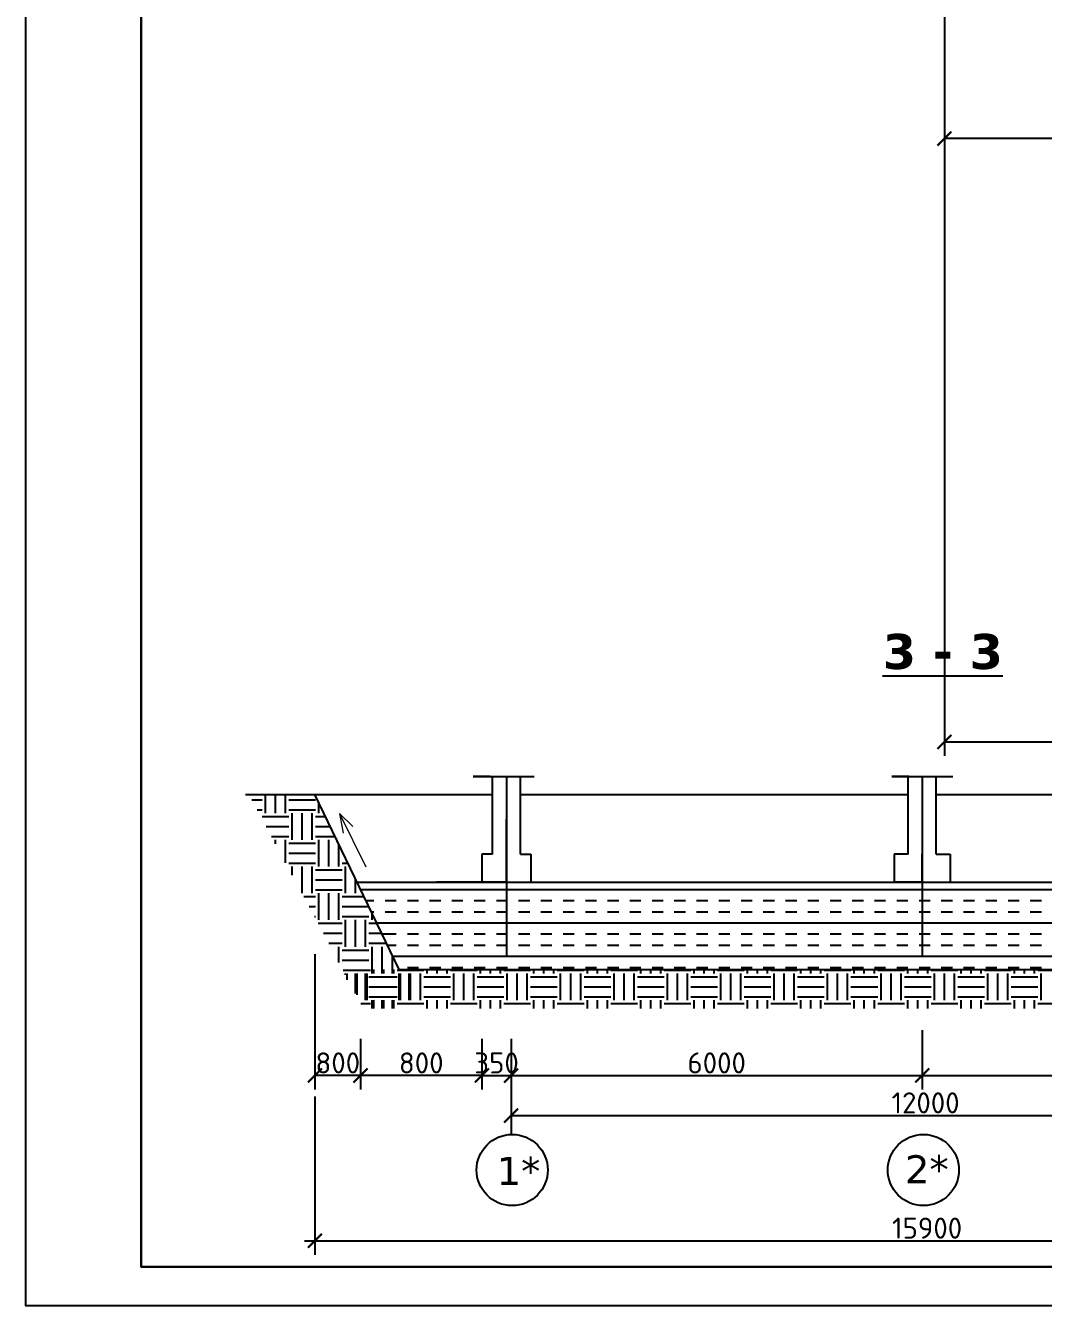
# Model space of a CAD drawing. Header units: millimetres. Extents: x 572274 to 2241483, y -888675 to -304135.
# Drawn here: x 786766 to 801292, y -667842 to -649578 of the extents above; entities that cross this region are included whole.
import ezdxf

# ---------------------------------------------------------------- set-up
doc = ezdxf.new("R2010")
doc.units = ezdxf.units.MM
doc.layers.add('RAMKA', color=19, linetype='Continuous')
doc.layers.add('ок', color=140, linetype='Continuous')
doc.styles.get("Standard").update_dxf_attribs({"font": 'isocpeur.ttf'})
doc.dimstyles.new('ISO-25$0', dxfattribs={"dimtxt": 300, "dimasz": 200, "dimexe": 100, "dimexo": 300, "dimgap": 50, "dimtad": 1, "dimdec": 0, "dimtxsty": 'Standard', "dimblk": 'OBLIQUE', "dimcen": 250, "dimdle": 150, "dimadec": 0, "dimazin": 0, "dimtfac": 1, "dimtdec": 0, "dimtmove": 0, "dimatfit": 3, "dimldrblk": 'OBLIQUE', "dimfxl": 1.25, "dimarcsym": 0})

# ---------------------------------------------------------------- blocks, each defined once
blk = doc.blocks.new('_ArchTick')
at = {"color": 0, "linetype": 'ByBlock', "const_width": 0.15}
blk.add_lwpolyline([(-0.5, -0.5), (0.5, 0.5)], dxfattribs=at)
blk = doc.blocks.new('*D1603')
at = {"layer": 'Defpoints', "color": 0, "lineweight": 25, "transparency": 16777216}
for p in [(799879, -649755), (813829, -649755), (799879, -651189)]:
    blk.add_point(p, dxfattribs=at)
at = {"layer": 'RAMKA', "color": 5, "lineweight": -2, "transparency": 16777216}
for p, q in [((799879, -650055), (799879, -651389)), ((813829, -650055), (813829, -651389)), ((813829, -651189), (799879, -651189))]:
    blk.add_line(p, q, dxfattribs=at)
at = {"layer": 'RAMKA', "color": 5, "lineweight": -2, "transparency": 16777216, "xscale": 200, "yscale": 200, "zscale": 200, "rotation": 180}
blk.add_blockref('_ArchTick', (799879, -651189), dxfattribs=at)
at = {"layer": 'RAMKA', "color": 5, "lineweight": -2, "transparency": 16777216, "xscale": 200, "yscale": 200, "zscale": 200}
blk.add_blockref('_ArchTick', (813829, -651189), dxfattribs=at)
at = {"layer": 'RAMKA', "color": 5, "transparency": 16777216, "insert": (806854, -651009), "char_height": 300, "attachment_point": 5}
blk.add_mtext('13950', dxfattribs=at)
blk = doc.blocks.new('*D1604')
at = {"layer": 'Defpoints', "color": 0, "lineweight": 25, "transparency": 16777216}
for p in [(799879, -648343), (842298, -655681), (842298, -659800)]:
    blk.add_point(p, dxfattribs=at)
at = {"layer": 'RAMKA', "color": 5, "lineweight": -2, "transparency": 16777216}
for p, q in [((799879, -648643), (799879, -660000)), ((842298, -655981), (842298, -660000)), ((799879, -659800), (842298, -659800))]:
    blk.add_line(p, q, dxfattribs=at)
at = {"layer": 'RAMKA', "color": 5, "lineweight": -2, "transparency": 16777216, "xscale": 200, "yscale": 200, "zscale": 200, "rotation": 180}
blk.add_blockref('_ArchTick', (799879, -659800), dxfattribs=at)
at = {"layer": 'RAMKA', "color": 5, "lineweight": -2, "transparency": 16777216, "xscale": 200, "yscale": 200, "zscale": 200}
blk.add_blockref('_ArchTick', (842298, -659800), dxfattribs=at)
at = {"layer": 'RAMKA', "color": 5, "transparency": 16777216, "insert": (821089, -659620), "char_height": 300, "attachment_point": 5}
blk.add_mtext('46430', dxfattribs=at)
blk = doc.blocks.new('*D1609')
at = {"layer": 'Defpoints', "color": 0, "lineweight": 25, "transparency": 16777216}
for p in [(791546, -663736), (793278, -664101), (791546, -664562)]:
    blk.add_point(p, dxfattribs=at)
at = {"layer": 'RAMKA', "color": 5, "lineweight": -2, "transparency": 16777216}
for p, q in [((791546, -664036), (791546, -664762)), ((793278, -664401), (793278, -664762)), ((793278, -664562), (791546, -664562))]:
    blk.add_line(p, q, dxfattribs=at)
at = {"layer": 'RAMKA', "color": 5, "lineweight": -2, "transparency": 16777216, "xscale": 200, "yscale": 200, "zscale": 200, "rotation": 180}
blk.add_blockref('_ArchTick', (791546, -664562), dxfattribs=at)
at = {"layer": 'RAMKA', "color": 5, "lineweight": -2, "transparency": 16777216, "xscale": 200, "yscale": 200, "zscale": 200}
blk.add_blockref('_ArchTick', (793278, -664562), dxfattribs=at)
at = {"layer": 'RAMKA', "color": 5, "transparency": 16777216, "insert": (792412, -664382), "char_height": 300, "attachment_point": 5}
blk.add_mtext('800', dxfattribs=at)
blk = doc.blocks.new('*D1611')
at = {"layer": 'Defpoints', "color": 0, "lineweight": 25, "transparency": 16777216}
for p in [(793278, -663736), (793695, -663736), (793695, -664562)]:
    blk.add_point(p, dxfattribs=at)
at = {"layer": 'RAMKA', "color": 5, "lineweight": -2, "transparency": 16777216}
for p, q in [((793278, -664036), (793278, -664762)), ((793695, -664036), (793695, -664762)), ((793278, -664562), (793695, -664562))]:
    blk.add_line(p, q, dxfattribs=at)
at = {"layer": 'RAMKA', "color": 5, "lineweight": -2, "transparency": 16777216, "xscale": 200, "yscale": 200, "zscale": 200, "rotation": 180}
blk.add_blockref('_ArchTick', (793278, -664562), dxfattribs=at)
at = {"layer": 'RAMKA', "color": 5, "lineweight": -2, "transparency": 16777216, "xscale": 200, "yscale": 200, "zscale": 200}
blk.add_blockref('_ArchTick', (793695, -664562), dxfattribs=at)
at = {"layer": 'RAMKA', "color": 5, "transparency": 16777216, "insert": (793487, -664382), "char_height": 300, "attachment_point": 5}
blk.add_mtext('350', dxfattribs=at)
blk = doc.blocks.new('*D1612')
at = {"layer": 'Defpoints', "color": 0, "lineweight": 25, "transparency": 16777216}
for p in [(793695, -663736), (799563, -663657), (799563, -664562)]:
    blk.add_point(p, dxfattribs=at)
at = {"layer": 'RAMKA', "color": 5, "lineweight": -2, "transparency": 16777216}
for p, q in [((793695, -664036), (793695, -664762)), ((799563, -663957), (799563, -664762)), ((793695, -664562), (799563, -664562))]:
    blk.add_line(p, q, dxfattribs=at)
at = {"layer": 'RAMKA', "color": 5, "lineweight": -2, "transparency": 16777216, "xscale": 200, "yscale": 200, "zscale": 200, "rotation": 180}
blk.add_blockref('_ArchTick', (793695, -664562), dxfattribs=at)
at = {"layer": 'RAMKA', "color": 5, "lineweight": -2, "transparency": 16777216, "xscale": 200, "yscale": 200, "zscale": 200}
blk.add_blockref('_ArchTick', (799563, -664562), dxfattribs=at)
at = {"layer": 'RAMKA', "color": 5, "transparency": 16777216, "insert": (796629, -664382), "char_height": 300, "attachment_point": 5}
blk.add_mtext('6000', dxfattribs=at)
blk = doc.blocks.new('*D1614')
at = {"layer": 'Defpoints', "color": 0, "lineweight": 25, "transparency": 16777216}
for p in [(793695, -664563), (805525, -664574), (805525, -665132)]:
    blk.add_point(p, dxfattribs=at)
at = {"layer": 'RAMKA', "color": 5, "lineweight": -2, "transparency": 16777216}
for p, q in [((793695, -664863), (793695, -665332)), ((805525, -664874), (805525, -665332)), ((793695, -665132), (805525, -665132))]:
    blk.add_line(p, q, dxfattribs=at)
at = {"layer": 'RAMKA', "color": 5, "lineweight": -2, "transparency": 16777216, "xscale": 200, "yscale": 200, "zscale": 200, "rotation": 180}
blk.add_blockref('_ArchTick', (793695, -665132), dxfattribs=at)
at = {"layer": 'RAMKA', "color": 5, "lineweight": -2, "transparency": 16777216, "xscale": 200, "yscale": 200, "zscale": 200}
blk.add_blockref('_ArchTick', (805525, -665132), dxfattribs=at)
at = {"layer": 'RAMKA', "color": 5, "transparency": 16777216, "insert": (799610, -664952), "char_height": 300, "attachment_point": 5}
blk.add_mtext('12000', dxfattribs=at)
blk = doc.blocks.new('*D1616')
at = {"layer": 'Defpoints', "color": 0, "lineweight": 25, "transparency": 16777216}
for p in [(799563, -663615), (805525, -663736), (805525, -664562)]:
    blk.add_point(p, dxfattribs=at)
at = {"layer": 'RAMKA', "color": 5, "lineweight": -2, "transparency": 16777216}
for p, q in [((799563, -663915), (799563, -664762)), ((805525, -664036), (805525, -664762)), ((799413, -664562), (805675, -664562))]:
    blk.add_line(p, q, dxfattribs=at)
at = {"layer": 'RAMKA', "color": 5, "lineweight": -2, "transparency": 16777216, "xscale": 200, "yscale": 200, "zscale": 200, "rotation": 180}
blk.add_blockref('_ArchTick', (799563, -664562), dxfattribs=at)
at = {"layer": 'RAMKA', "color": 5, "lineweight": -2, "transparency": 16777216, "xscale": 200, "yscale": 200, "zscale": 200}
blk.add_blockref('_ArchTick', (805525, -664562), dxfattribs=at)
at = {"layer": 'RAMKA', "color": 5, "transparency": 16777216, "insert": (802544, -664382), "char_height": 300, "attachment_point": 5}
blk.add_mtext('6000', dxfattribs=at)
blk = doc.blocks.new('*D1617')
at = {"layer": 'Defpoints', "color": 0, "lineweight": 25, "transparency": 16777216}
for p in [(790895, -664562), (808368, -664573), (808368, -666920)]:
    blk.add_point(p, dxfattribs=at)
at = {"layer": 'RAMKA', "color": 5, "lineweight": -2, "transparency": 16777216}
for p, q in [((790895, -664862), (790895, -667120)), ((808368, -664873), (808368, -667120)), ((790745, -666920), (808518, -666920))]:
    blk.add_line(p, q, dxfattribs=at)
at = {"layer": 'RAMKA', "color": 5, "lineweight": -2, "transparency": 16777216, "xscale": 200, "yscale": 200, "zscale": 200, "rotation": 180}
blk.add_blockref('_ArchTick', (790895, -666920), dxfattribs=at)
at = {"layer": 'RAMKA', "color": 5, "lineweight": -2, "transparency": 16777216, "xscale": 200, "yscale": 200, "zscale": 200}
blk.add_blockref('_ArchTick', (808368, -666920), dxfattribs=at)
at = {"layer": 'RAMKA', "color": 5, "transparency": 16777216, "insert": (799632, -666740), "char_height": 300, "attachment_point": 5}
blk.add_mtext('15900', dxfattribs=at)
blk = doc.blocks.new('*D1618')
at = {"layer": 'Defpoints', "color": 0, "lineweight": 25, "transparency": 16777216}
for p in [(790895, -662532), (791546, -664036), (790895, -664562)]:
    blk.add_point(p, dxfattribs=at)
at = {"layer": 'RAMKA', "color": 5, "lineweight": -2, "transparency": 16777216}
for p, q in [((790895, -662832), (790895, -664762)), ((791546, -664336), (791546, -664762)), ((791546, -664562), (790895, -664562))]:
    blk.add_line(p, q, dxfattribs=at)
at = {"layer": 'RAMKA', "color": 5, "lineweight": -2, "transparency": 16777216, "xscale": 200, "yscale": 200, "zscale": 200, "rotation": 180}
blk.add_blockref('_ArchTick', (790895, -664562), dxfattribs=at)
at = {"layer": 'RAMKA', "color": 5, "lineweight": -2, "transparency": 16777216, "xscale": 200, "yscale": 200, "zscale": 200}
blk.add_blockref('_ArchTick', (791546, -664562), dxfattribs=at)
at = {"layer": 'RAMKA', "color": 5, "transparency": 16777216, "insert": (791221, -664382), "char_height": 300, "attachment_point": 5}
blk.add_mtext('800', dxfattribs=at)

msp = doc.modelspace()

# ---------------------------------------------------------------- linework, layer by layer
at = {"ltscale": 50}
for p, q in [((793395.391, -660293.924), (793154.362, -660293.924)), ((793154.362, -660293.924), (794023.474, -660293.924)), ((793627.839, -660295.346), (793627.839, -662857.446)), ((799369.007, -660293.924), (799127.977, -660293.924)), ((799127.977, -660293.924), (799997.09, -660293.924)), ((799562.534, -660295.346), (799562.534, -662857.446)), ((799562.534, -660295.346), (799562.534, -662857.446)), ((789905.271, -660550.794), (793427.839, -660550.794)), ((792095.391, -663050.794), (790895.391, -660550.794)), ((793827.839, -660550.794), (799362.534, -660550.794)), ((799762.534, -660550.794), (805325.495, -660550.794)), ((791495.391, -661800.794), (807744.158, -661800.794)), ((791546.165, -661906.572), (807686.975, -661906.572)), ((799569.007, -661800.794), (799169.007, -661800.794)), ((799569.007, -661800.794), (799969.007, -661800.794)), ((799569.007, -661800.794), (800069.007, -661800.794)), ((791622.365, -662065.322), (791738.018, -662065.322)), ((791896.768, -662065.322), (792055.518, -662065.322)), ((792214.268, -662065.322), (792373.018, -662065.322)), ((792531.768, -662065.322), (792690.518, -662065.322)), ((792849.268, -662065.322), (793008.018, -662065.322)), ((793166.768, -662065.322), (793325.518, -662065.322)), ((793484.268, -662065.322), (793643.018, -662065.322)), ((793801.768, -662065.322), (793960.518, -662065.322)), ((794119.268, -662065.322), (794278.018, -662065.322)), ((794436.768, -662065.322), (794595.518, -662065.322)), ((794754.268, -662065.322), (794913.018, -662065.322)), ((795071.768, -662065.322), (795230.518, -662065.322)), ((795389.268, -662065.322), (795548.018, -662065.322)), ((795706.768, -662065.322), (795865.518, -662065.322)), ((796024.268, -662065.322), (796183.018, -662065.322)), ((796341.768, -662065.322), (796500.518, -662065.322)), ((796659.268, -662065.322), (796818.018, -662065.322)), ((796976.768, -662065.322), (797135.518, -662065.322)), ((797294.268, -662065.322), (797453.018, -662065.322)), ((797611.768, -662065.322), (797770.518, -662065.322)), ((797929.268, -662065.322), (798088.018, -662065.322)), ((798246.768, -662065.322), (798405.518, -662065.322)), ((798564.268, -662065.322), (798723.018, -662065.322)), ((798881.768, -662065.322), (799040.518, -662065.322)), ((799199.268, -662065.322), (799358.018, -662065.322)), ((799516.768, -662065.322), (799675.518, -662065.322)), ((799834.268, -662065.322), (799993.018, -662065.322)), ((800151.768, -662065.322), (800310.518, -662065.322)), ((800469.268, -662065.322), (800628.018, -662065.322)), ((800786.768, -662065.322), (800945.518, -662065.322)), ((801104.268, -662065.322), (801263.018, -662065.322)), ((791698.565, -662224.072), (791738.018, -662224.072)), ((791896.768, -662224.072), (792055.518, -662224.072)), ((792214.268, -662224.072), (792373.018, -662224.072)), ((792531.768, -662224.072), (792690.518, -662224.072)), ((792849.268, -662224.072), (793008.018, -662224.072)), ((793166.768, -662224.072), (793325.518, -662224.072)), ((793484.268, -662224.072), (793643.018, -662224.072)), ((793801.768, -662224.072), (793960.518, -662224.072)), ((794119.268, -662224.072), (794278.018, -662224.072)), ((794436.768, -662224.072), (794595.518, -662224.072)), ((794754.268, -662224.072), (794913.018, -662224.072)), ((795071.768, -662224.072), (795230.518, -662224.072)), ((795389.268, -662224.072), (795548.018, -662224.072)), ((795706.768, -662224.072), (795865.518, -662224.072)), ((796024.268, -662224.072), (796183.018, -662224.072)), ((796341.768, -662224.072), (796500.518, -662224.072)), ((796659.268, -662224.072), (796818.018, -662224.072)), ((796976.768, -662224.072), (797135.518, -662224.072)), ((797294.268, -662224.072), (797453.018, -662224.072)), ((797611.768, -662224.072), (797770.518, -662224.072)), ((797929.268, -662224.072), (798088.018, -662224.072)), ((798246.768, -662224.072), (798405.518, -662224.072)), ((798564.268, -662224.072), (798723.018, -662224.072)), ((798881.768, -662224.072), (799040.518, -662224.072)), ((799199.268, -662224.072), (799358.018, -662224.072)), ((799516.768, -662224.072), (799675.518, -662224.072)), ((799834.268, -662224.072), (799993.018, -662224.072)), ((800151.768, -662224.072), (800310.518, -662224.072)), ((800469.268, -662224.072), (800628.018, -662224.072)), ((800786.768, -662224.072), (800945.518, -662224.072)), ((801104.268, -662224.072), (801263.018, -662224.072)), ((791774.765, -662382.822), (807429.514, -662382.822)), ((791850.965, -662541.572), (791907.501, -662541.572)), ((791896.768, -662541.572), (792055.518, -662541.572)), ((792214.268, -662541.572), (792373.018, -662541.572)), ((792531.768, -662541.572), (792690.518, -662541.572)), ((792849.268, -662541.572), (793008.018, -662541.572)), ((793166.768, -662541.572), (793325.518, -662541.572)), ((793484.268, -662541.572), (793643.018, -662541.572)), ((793801.768, -662541.572), (793960.518, -662541.572)), ((794119.268, -662541.572), (794278.018, -662541.572)), ((794436.768, -662541.572), (794595.518, -662541.572)), ((794754.268, -662541.572), (794913.018, -662541.572)), ((795071.768, -662541.572), (795230.518, -662541.572)), ((795389.268, -662541.572), (795548.018, -662541.572)), ((795706.768, -662541.572), (795865.518, -662541.572)), ((796024.268, -662541.572), (796183.018, -662541.572)), ((796341.768, -662541.572), (796500.518, -662541.572)), ((796659.268, -662541.572), (796818.018, -662541.572)), ((796976.768, -662541.572), (797135.518, -662541.572)), ((797294.268, -662541.572), (797453.018, -662541.572)), ((797611.768, -662541.572), (797770.518, -662541.572)), ((797929.268, -662541.572), (798088.018, -662541.572)), ((798246.768, -662541.572), (798405.518, -662541.572)), ((798564.268, -662541.572), (798723.018, -662541.572)), ((798881.768, -662541.572), (799040.518, -662541.572)), ((799199.268, -662541.572), (799358.018, -662541.572)), ((799516.768, -662541.572), (799675.518, -662541.572)), ((799834.268, -662541.572), (799993.018, -662541.572)), ((800151.768, -662541.572), (800310.518, -662541.572)), ((800469.268, -662541.572), (800628.018, -662541.572)), ((800786.768, -662541.572), (800945.518, -662541.572)), ((801104.268, -662541.572), (801263.018, -662541.572)), ((791927.165, -662700.322), (792055.518, -662700.322)), ((792214.268, -662700.322), (792373.018, -662700.322)), ((792531.768, -662700.322), (792690.518, -662700.322)), ((792849.268, -662700.322), (793008.018, -662700.322)), ((793166.768, -662700.322), (793325.518, -662700.322)), ((793484.268, -662700.322), (793643.018, -662700.322)), ((793801.768, -662700.322), (793960.518, -662700.322)), ((794119.268, -662700.322), (794278.018, -662700.322)), ((794436.768, -662700.322), (794595.518, -662700.322)), ((794754.268, -662700.322), (794913.018, -662700.322)), ((795071.768, -662700.322), (795230.518, -662700.322)), ((795389.268, -662700.322), (795548.018, -662700.322)), ((795706.768, -662700.322), (795865.518, -662700.322)), ((796024.268, -662700.322), (796183.018, -662700.322)), ((796341.768, -662700.322), (796500.518, -662700.322)), ((796659.268, -662700.322), (796818.018, -662700.322)), ((796976.768, -662700.322), (797135.518, -662700.322)), ((797294.268, -662700.322), (797453.018, -662700.322)), ((797611.768, -662700.322), (797770.518, -662700.322)), ((797929.268, -662700.322), (798088.018, -662700.322)), ((798246.768, -662700.322), (798405.518, -662700.322)), ((798564.268, -662700.322), (798723.018, -662700.322)), ((798881.768, -662700.322), (799040.518, -662700.322)), ((799199.268, -662700.322), (799358.018, -662700.322)), ((799516.768, -662700.322), (799675.518, -662700.322)), ((799834.268, -662700.322), (799993.018, -662700.322)), ((800151.768, -662700.322), (800310.518, -662700.322)), ((800469.268, -662700.322), (800628.018, -662700.322)), ((800786.768, -662700.322), (800945.518, -662700.322)), ((801104.268, -662700.322), (801263.018, -662700.322)), ((792003.365, -662859.072), (807172.053, -662859.072)), ((792095.391, -663050.794), (807068.408, -663050.794)), ((792214.268, -663017.822), (792373.018, -663017.822)), ((792531.768, -663017.822), (792690.518, -663017.822)), ((792849.268, -663017.822), (793008.018, -663017.822)), ((793166.768, -663017.822), (793325.518, -663017.822)), ((793484.268, -663017.822), (793643.018, -663017.822)), ((793801.768, -663017.822), (793960.518, -663017.822)), ((794119.268, -663017.822), (794278.018, -663017.822)), ((794436.768, -663017.822), (794595.518, -663017.822)), ((794754.268, -663017.822), (794913.018, -663017.822)), ((795071.768, -663017.822), (795230.518, -663017.822)), ((795389.268, -663017.822), (795548.018, -663017.822)), ((795706.768, -663017.822), (795865.518, -663017.822)), ((796024.268, -663017.822), (796183.018, -663017.822)), ((796341.768, -663017.822), (796500.518, -663017.822)), ((796659.268, -663017.822), (796818.018, -663017.822)), ((796976.768, -663017.822), (797135.518, -663017.822)), ((797294.268, -663017.822), (797453.018, -663017.822)), ((797611.768, -663017.822), (797770.518, -663017.822)), ((797929.268, -663017.822), (798088.018, -663017.822)), ((798246.768, -663017.822), (798405.518, -663017.822)), ((798564.268, -663017.822), (798723.018, -663017.822)), ((798881.768, -663017.822), (799040.518, -663017.822)), ((799199.268, -663017.822), (799358.018, -663017.822)), ((799516.768, -663017.822), (799675.518, -663017.822)), ((799834.268, -663017.822), (799993.018, -663017.822)), ((800151.768, -663017.822), (800310.518, -663017.822)), ((800469.268, -663017.822), (800628.018, -663017.822)), ((800786.768, -663017.822), (800945.518, -663017.822)), ((801104.268, -663017.822), (801263.018, -663017.822))]:
    msp.add_line(p, q, dxfattribs=at)
at = {"lineweight": 25}
for p, q in [((793427.839, -661400.794), (793427.839, -660293.924)), ((793827.839, -661400.794), (793827.839, -660293.924)), ((799362.534, -661400.794), (799362.534, -660293.924)), ((799762.534, -661400.794), (799762.534, -660293.924)), ((793627.839, -661400.794), (793627.839, -660900.794)), ((793427.839, -661400.794), (793277.839, -661400.794)), ((793277.839, -661400.794), (793277.839, -661800.794)), ((793627.839, -661800.794), (793627.839, -661400.794)), ((793827.839, -661400.794), (793977.839, -661400.794)), ((793977.839, -661400.794), (793977.839, -661800.794)), ((799362.534, -661400.794), (799162.534, -661400.794)), ((799162.534, -661400.794), (799162.534, -661800.794)), ((799562.534, -661800.794), (799562.534, -661400.794)), ((799762.534, -661400.794), (799962.534, -661400.794)), ((799962.534, -661400.794), (799962.534, -661800.794)), ((793627.839, -661800.794), (792627.839, -661800.794)), ((793627.839, -661800.794), (794627.839, -661800.794)), ((799562.534, -661800.794), (800062.534, -661800.794))]:
    msp.add_line(p, q, dxfattribs=at)
at = {"linetype": 'ByBlock', "ltscale": 50}
for p, q in [((789995.569, -660627.269), (790142.493, -660627.269)), ((790190.118, -660817.769), (790190.118, -660550.794)), ((790332.993, -660817.769), (790332.993, -660550.794)), ((790475.868, -660817.769), (790475.868, -660550.794)), ((790523.493, -660627.269), (790904.493, -660627.269)), ((790072.08, -660770.144), (790142.493, -660770.144)), ((790523.493, -660770.144), (790904.493, -660770.144)), ((790571.118, -661198.769), (790571.118, -660817.769)), ((790713.993, -661198.769), (790713.993, -660817.769)), ((790856.868, -661198.769), (790856.868, -660817.769)), ((790952.118, -660817.769), (790952.118, -660668.974)), ((790142.493, -660865.394), (790523.493, -660865.394)), ((790904.493, -660865.394), (791046.399, -660865.394)), ((790199.599, -661008.269), (790523.493, -661008.269)), ((790276.11, -661151.144), (790523.493, -661151.144)), ((790904.493, -661008.269), (791114.979, -661008.269)), ((790904.493, -661151.144), (791183.559, -661151.144)), ((790332.993, -661257.366), (790332.993, -661198.769)), ((790475.868, -661524.168), (790475.868, -661198.769)), ((790523.493, -661246.394), (790904.493, -661246.394)), ((790952.118, -661579.769), (790952.118, -661198.769)), ((791094.993, -661579.769), (791094.993, -661198.769)), ((791237.868, -661579.769), (791237.868, -661264.286)), ((790523.493, -661389.269), (790904.493, -661389.269)), ((790523.493, -661532.144), (790904.493, -661532.144)), ((791285.493, -661389.269), (791297.859, -661389.269)), ((791285.493, -661532.144), (791366.439, -661532.144)), ((790571.118, -661702.036), (790571.118, -661579.769)), ((790713.993, -661960.769), (790713.993, -661579.769)), ((790856.868, -661960.769), (790856.868, -661579.769)), ((790904.493, -661627.394), (791285.493, -661627.394)), ((791333.118, -661960.769), (791333.118, -661579.769)), ((790904.493, -661770.269), (791285.493, -661770.269)), ((790904.493, -661913.144), (791285.493, -661913.144)), ((791475.993, -661960.769), (791475.993, -661760.38)), ((790735.175, -662008.394), (790904.493, -662008.394)), ((790952.118, -662341.769), (790952.118, -661960.769)), ((791094.993, -662341.769), (791094.993, -661960.769)), ((791237.868, -662341.769), (791237.868, -661960.769)), ((791285.493, -662008.394), (791595.039, -662008.394)), ((790811.686, -662151.269), (790904.493, -662151.269)), ((791285.493, -662151.269), (791663.619, -662151.269)), ((791714.118, -662341.769), (791714.118, -662256.474)), ((790888.197, -662294.144), (790904.493, -662294.144)), ((790939.205, -662389.394), (791285.493, -662389.394)), ((791285.493, -662294.144), (791666.493, -662294.144)), ((791333.118, -662722.769), (791333.118, -662341.769)), ((791475.993, -662722.769), (791475.993, -662341.769)), ((791618.868, -662722.769), (791618.868, -662341.769)), ((791666.493, -662389.394), (791777.919, -662389.394)), ((791015.716, -662532.269), (791285.493, -662532.269)), ((791666.493, -662532.269), (791846.499, -662532.269)), ((791092.227, -662675.144), (791285.493, -662675.144)), ((791237.868, -662947.111), (791237.868, -662722.769)), ((791285.493, -662770.394), (791666.493, -662770.394)), ((791666.493, -662675.144), (791915.079, -662675.144)), ((791714.118, -663103.769), (791714.118, -662722.769)), ((791856.993, -663103.769), (791856.993, -662722.769)), ((791285.493, -662913.269), (791666.493, -662913.269)), ((791999.868, -663103.769), (791999.868, -662851.786)), ((791296.256, -663056.144), (791666.493, -663056.144)), ((791306.51, -663056.144), (791687.51, -663056.144)), ((791333.118, -663124.979), (791333.118, -663103.769)), ((791354.135, -663193.849), (791354.135, -663103.769)), ((791475.993, -663391.78), (791475.993, -663103.769)), ((791497.01, -663408.431), (791497.01, -663103.769)), ((791618.868, -663484.769), (791618.868, -663103.769)), ((791639.885, -663484.769), (791639.885, -663103.769)), ((791666.493, -663151.394), (792047.493, -663151.394)), ((791687.51, -663151.394), (792068.51, -663151.394)), ((791735.135, -663103.769), (791735.135, -663050.794)), ((791878.01, -663103.769), (791878.01, -663050.794)), ((792020.885, -663103.769), (792020.885, -663050.794)), ((792068.51, -663056.144), (792449.51, -663056.144)), ((792095.118, -663484.769), (792095.118, -663103.769)), ((792116.135, -663484.769), (792116.135, -663103.769)), ((792237.993, -663484.769), (792237.993, -663103.769)), ((792259.01, -663484.769), (792259.01, -663103.769)), ((792401.885, -663484.769), (792401.885, -663103.769)), ((792449.51, -663151.394), (792830.51, -663151.394)), ((792497.135, -663103.769), (792497.135, -663050.794)), ((792640.01, -663103.769), (792640.01, -663050.794)), ((792782.885, -663103.769), (792782.885, -663050.794)), ((792830.51, -663056.144), (793211.51, -663056.144)), ((792878.135, -663484.769), (792878.135, -663103.769)), ((793021.01, -663484.769), (793021.01, -663103.769)), ((793163.885, -663484.769), (793163.885, -663103.769)), ((793211.51, -663151.394), (793592.51, -663151.394)), ((793259.135, -663103.769), (793259.135, -663050.794)), ((793402.01, -663103.769), (793402.01, -663050.794)), ((793544.885, -663103.769), (793544.885, -663050.794)), ((793592.51, -663056.144), (793973.51, -663056.144)), ((793640.135, -663484.769), (793640.135, -663103.769)), ((793783.01, -663484.769), (793783.01, -663103.769)), ((793925.885, -663484.769), (793925.885, -663103.769)), ((793973.51, -663151.394), (794354.51, -663151.394)), ((794021.135, -663103.769), (794021.135, -663050.794)), ((794164.01, -663103.769), (794164.01, -663050.794)), ((794306.885, -663103.769), (794306.885, -663050.794)), ((794354.51, -663056.144), (794735.51, -663056.144)), ((794402.135, -663484.769), (794402.135, -663103.769)), ((794545.01, -663484.769), (794545.01, -663103.769)), ((794687.885, -663484.769), (794687.885, -663103.769)), ((794735.51, -663151.394), (795116.51, -663151.394)), ((794783.135, -663103.769), (794783.135, -663050.794)), ((794926.01, -663103.769), (794926.01, -663050.794)), ((795068.885, -663103.769), (795068.885, -663050.794)), ((795116.51, -663056.144), (795497.51, -663056.144)), ((795164.135, -663484.769), (795164.135, -663103.769)), ((795307.01, -663484.769), (795307.01, -663103.769)), ((795449.885, -663484.769), (795449.885, -663103.769)), ((795497.51, -663151.394), (795878.51, -663151.394)), ((795545.135, -663103.769), (795545.135, -663050.794)), ((795688.01, -663103.769), (795688.01, -663050.794)), ((795830.885, -663103.769), (795830.885, -663050.794)), ((795878.51, -663056.144), (796259.51, -663056.144)), ((795926.135, -663484.769), (795926.135, -663103.769)), ((796069.01, -663484.769), (796069.01, -663103.769)), ((796211.885, -663484.769), (796211.885, -663103.769)), ((796259.51, -663151.394), (796640.51, -663151.394)), ((796307.135, -663103.769), (796307.135, -663050.794)), ((796450.01, -663103.769), (796450.01, -663050.794)), ((796592.885, -663103.769), (796592.885, -663050.794)), ((796640.51, -663056.144), (797021.51, -663056.144)), ((796688.135, -663484.769), (796688.135, -663103.769)), ((796831.01, -663484.769), (796831.01, -663103.769)), ((796973.885, -663484.769), (796973.885, -663103.769)), ((797021.51, -663151.394), (797402.51, -663151.394)), ((797069.135, -663103.769), (797069.135, -663050.794)), ((797212.01, -663103.769), (797212.01, -663050.794)), ((797354.885, -663103.769), (797354.885, -663050.794)), ((797402.51, -663056.144), (797783.51, -663056.144)), ((797450.135, -663484.769), (797450.135, -663103.769)), ((797593.01, -663484.769), (797593.01, -663103.769)), ((797735.885, -663484.769), (797735.885, -663103.769)), ((797783.51, -663151.394), (798164.51, -663151.394)), ((797831.135, -663103.769), (797831.135, -663050.794)), ((797974.01, -663103.769), (797974.01, -663050.794)), ((798116.885, -663103.769), (798116.885, -663050.794)), ((798164.51, -663056.144), (798545.51, -663056.144)), ((798212.135, -663484.769), (798212.135, -663103.769)), ((798355.01, -663484.769), (798355.01, -663103.769)), ((798497.885, -663484.769), (798497.885, -663103.769)), ((798545.51, -663151.394), (798926.51, -663151.394)), ((798593.135, -663103.769), (798593.135, -663050.794)), ((798736.01, -663103.769), (798736.01, -663050.794)), ((798878.885, -663103.769), (798878.885, -663050.794)), ((798926.51, -663056.144), (799307.51, -663056.144)), ((798974.135, -663484.769), (798974.135, -663103.769)), ((799117.01, -663484.769), (799117.01, -663103.769)), ((799259.885, -663484.769), (799259.885, -663103.769)), ((799307.51, -663151.394), (799688.51, -663151.394)), ((799355.135, -663103.769), (799355.135, -663050.794)), ((799498.01, -663103.769), (799498.01, -663050.794)), ((799640.885, -663103.769), (799640.885, -663050.794)), ((799688.51, -663056.144), (800069.51, -663056.144)), ((799736.135, -663484.769), (799736.135, -663103.769)), ((799879.01, -663484.769), (799879.01, -663103.769)), ((800021.885, -663484.769), (800021.885, -663103.769)), ((800069.51, -663151.394), (800450.51, -663151.394)), ((800117.135, -663103.769), (800117.135, -663050.794)), ((800260.01, -663103.769), (800260.01, -663050.794)), ((800402.885, -663103.769), (800402.885, -663050.794)), ((800450.51, -663056.144), (800831.51, -663056.144)), ((800498.135, -663484.769), (800498.135, -663103.769)), ((800641.01, -663484.769), (800641.01, -663103.769)), ((800783.885, -663484.769), (800783.885, -663103.769)), ((800831.51, -663151.394), (801212.51, -663151.394)), ((800879.135, -663103.769), (800879.135, -663050.794)), ((801022.01, -663103.769), (801022.01, -663050.794)), ((801164.885, -663103.769), (801164.885, -663050.794)), ((801212.51, -663056.144), (801593.51, -663056.144)), ((801260.135, -663484.769), (801260.135, -663103.769)), ((791666.493, -663294.269), (792047.493, -663294.269)), ((791687.51, -663294.269), (792068.51, -663294.269)), ((792449.51, -663294.269), (792830.51, -663294.269)), ((793211.51, -663294.269), (793592.51, -663294.269)), ((793973.51, -663294.269), (794354.51, -663294.269)), ((794735.51, -663294.269), (795116.51, -663294.269)), ((795497.51, -663294.269), (795878.51, -663294.269)), ((796259.51, -663294.269), (796640.51, -663294.269)), ((797021.51, -663294.269), (797402.51, -663294.269)), ((797783.51, -663294.269), (798164.51, -663294.269)), ((798545.51, -663294.269), (798926.51, -663294.269)), ((799307.51, -663294.269), (799688.51, -663294.269)), ((800069.51, -663294.269), (800450.51, -663294.269)), ((800831.51, -663294.269), (801212.51, -663294.269)), ((791551.293, -663532.394), (791666.493, -663532.394)), ((791579.548, -663532.394), (791687.51, -663532.394)), ((791666.493, -663437.144), (792047.493, -663437.144)), ((791687.51, -663437.144), (792068.51, -663437.144)), ((791714.118, -663607.153), (791714.118, -663484.769)), ((791735.135, -663607.153), (791735.135, -663484.769)), ((791856.993, -663607.153), (791856.993, -663484.769)), ((791878.01, -663607.153), (791878.01, -663484.769)), ((791999.868, -663607.153), (791999.868, -663484.769)), ((792020.885, -663607.153), (792020.885, -663484.769)), ((792068.51, -663532.394), (792449.51, -663532.394)), ((792449.51, -663437.144), (792830.51, -663437.144)), ((792497.135, -663607.153), (792497.135, -663484.769)), ((792640.01, -663607.153), (792640.01, -663484.769)), ((792782.885, -663607.153), (792782.885, -663484.769)), ((792830.51, -663532.394), (793211.51, -663532.394)), ((793211.51, -663437.144), (793592.51, -663437.144)), ((793259.135, -663607.153), (793259.135, -663484.769)), ((793402.01, -663607.153), (793402.01, -663484.769)), ((793544.885, -663607.153), (793544.885, -663484.769)), ((793592.51, -663532.394), (793973.51, -663532.394)), ((793973.51, -663437.144), (794354.51, -663437.144)), ((794021.135, -663607.153), (794021.135, -663484.769)), ((794164.01, -663607.153), (794164.01, -663484.769)), ((794306.885, -663607.153), (794306.885, -663484.769)), ((794354.51, -663532.394), (794735.51, -663532.394)), ((794735.51, -663437.144), (795116.51, -663437.144)), ((794783.135, -663607.153), (794783.135, -663484.769)), ((794926.01, -663607.153), (794926.01, -663484.769)), ((795068.885, -663607.153), (795068.885, -663484.769)), ((795116.51, -663532.394), (795497.51, -663532.394)), ((795497.51, -663437.144), (795878.51, -663437.144)), ((795545.135, -663607.153), (795545.135, -663484.769)), ((795688.01, -663607.153), (795688.01, -663484.769)), ((795830.885, -663607.153), (795830.885, -663484.769)), ((795878.51, -663532.394), (796259.51, -663532.394)), ((796259.51, -663437.144), (796640.51, -663437.144)), ((796307.135, -663607.153), (796307.135, -663484.769)), ((796450.01, -663607.153), (796450.01, -663484.769)), ((796592.885, -663607.153), (796592.885, -663484.769)), ((796640.51, -663532.394), (797021.51, -663532.394)), ((797021.51, -663437.144), (797402.51, -663437.144)), ((797069.135, -663607.153), (797069.135, -663484.769)), ((797212.01, -663607.153), (797212.01, -663484.769)), ((797354.885, -663607.153), (797354.885, -663484.769)), ((797402.51, -663532.394), (797783.51, -663532.394)), ((797783.51, -663437.144), (798164.51, -663437.144)), ((797831.135, -663607.153), (797831.135, -663484.769)), ((797974.01, -663607.153), (797974.01, -663484.769)), ((798116.885, -663607.153), (798116.885, -663484.769)), ((798164.51, -663532.394), (798545.51, -663532.394)), ((798545.51, -663437.144), (798926.51, -663437.144)), ((798593.135, -663607.153), (798593.135, -663484.769)), ((798736.01, -663607.153), (798736.01, -663484.769)), ((798878.885, -663607.153), (798878.885, -663484.769)), ((798926.51, -663532.394), (799307.51, -663532.394)), ((799307.51, -663437.144), (799688.51, -663437.144)), ((799355.135, -663607.153), (799355.135, -663484.769)), ((799498.01, -663607.153), (799498.01, -663484.769)), ((799640.885, -663607.153), (799640.885, -663484.769)), ((799688.51, -663532.394), (800069.51, -663532.394)), ((800069.51, -663437.144), (800450.51, -663437.144)), ((800117.135, -663607.153), (800117.135, -663484.769)), ((800260.01, -663607.153), (800260.01, -663484.769)), ((800402.885, -663607.153), (800402.885, -663484.769)), ((800450.51, -663532.394), (800831.51, -663532.394)), ((800831.51, -663437.144), (801212.51, -663437.144)), ((800879.135, -663607.153), (800879.135, -663484.769)), ((801022.01, -663607.153), (801022.01, -663484.769)), ((801164.885, -663607.153), (801164.885, -663484.769)), ((801212.51, -663532.394), (801593.51, -663532.394))]:
    msp.add_line(p, q, dxfattribs=at)
at = {"lineweight": 30}
msp.add_lwpolyline([(788415.662, -603602.499), (860515.656, -603602.499), (860515.656, -667292.499), (788415.662, -667292.499)], close=True, dxfattribs=at)
at = {"layer": 'Defpoints', "color": 1}
msp.add_lwpolyline([(832965.662, -635172.499), (786765.662, -635172.499), (786765.662, -667842.499), (832965.662, -667842.499)], close=True, dxfattribs=at)
at = {"layer": 'RAMKA'}
msp.add_line((793695.391, -664217.572), (793695.391, -665402.702), dxfattribs=at)
for centre in [(793710.231, -665910.382), (799579.058, -665910.382)]:
    msp.add_circle(centre, 507.897, dxfattribs=at)
at = {"layer": 'ок', "color": 0, "linetype": 'ByBlock', "lineweight": 13}
for p, q in [((791244.717, -660820.128), (791619.749, -661581.838)), ((791244.717, -660820.128), (791437.214, -661007.918)), ((791437.214, -661007.918), (791244.717, -660820.128)), ((791244.717, -660820.128), (791298.899, -661104.867))]:
    msp.add_line(p, q, dxfattribs=at)

# ---------------------------------------------------------------- texts
at = {"ltscale": 50, "attachment_point": 1}
for s, insert, char_height, width in [('{\\fVerdana|b1|i0|c0|p34;\\L3 - 3}', (798997.774, -658259.568), 500, 2302.7856), ('{\\fVerdana|b0|i0|c204|p34;1*}', (793488.732, -665723.747), 400, 402.59419), ('{\\fVerdana|b0|i0|c204|p34;2*}', (799316.482, -665699.441), 400, 402.59419)]:
    msp.add_mtext(s, dxfattribs=dict(at, insert=insert, char_height=char_height, width=width))

# ---------------------------------------------------------------- dimensions: what is measured, and where the dimension line sits
at = {"layer": 'RAMKA'}
for base, p1, p2, text, override, picture, middle in [((842298.453, -659800.154), (799878.601, -648342.794), (842298.453, -655680.73), '46430', {"dimexe": 200, "dimgap": 30, "dimdec": 2, "dimblk": 'ArchTick', "dimcen": 200, "dimdle": 0, "dimclrd": 5, "dimclre": 5, "dimclrt": 5, "dimtdec": 2, "dimldrblk": 'ArchTick'}, '*D1604', (821088.527, -659620.154)), ((790895.391, -664561.725), (791546.165, -664035.84), (790895.391, -662532.269), '800', {"dimexe": 200, "dimgap": 30, "dimdec": 2, "dimblk": 'ArchTick', "dimcen": 200, "dimdle": 0, "dimclrd": 5, "dimclre": 5, "dimclrt": 5, "dimtdec": 2, "dimldrblk": 'ArchTick'}, '*D1618', (791220.778, -664381.725)), ((791546.165, -664561.725), (793277.839, -664101.306), (791546.165, -663735.84), '800', {"dimexe": 200, "dimgap": 30, "dimdec": 2, "dimrnd": 0, "dimtxsty": 'Standard', "dimblk": 'ArchTick', "dimcen": 200, "dimdle": 0, "dimclrd": 5, "dimclre": 5, "dimclrt": 5, "dimtdec": 2, "dimldrblk": 'ArchTick'}, '*D1609', (792412.002, -664381.725)), ((799562.534, -664561.952), (793695.391, -663735.84), (799562.534, -663657.471), '6000', {"dimexe": 200, "dimgap": 30, "dimdec": 2, "dimrnd": 0, "dimtxsty": 'Standard', "dimblk": 'ArchTick', "dimcen": 200, "dimdle": 0, "dimclrd": 5, "dimclre": 5, "dimclrt": 5, "dimtdec": 2, "dimldrblk": 'ArchTick'}, '*D1612', (796628.962, -664381.952)), ((805525.495, -664561.952), (799562.534, -663615.093), (805525.495, -663735.84), '6000', {"dimexe": 200, "dimgap": 30, "dimdec": 2, "dimblk": 'ArchTick', "dimcen": 200, "dimclrd": 5, "dimclre": 5, "dimclrt": 5, "dimtdec": 2, "dimldrblk": 'ArchTick'}, '*D1616', (802544.014, -664381.952)), ((808368.408, -666920.429), (790895.391, -664561.725), (808368.408, -664573.182), '15900', {"dimexe": 200, "dimgap": 30, "dimdec": 2, "dimblk": 'ArchTick', "dimcen": 200, "dimclrd": 5, "dimclre": 5, "dimclrt": 5, "dimtdec": 2, "dimldrblk": 'ArchTick'}, '*D1617', (799631.9, -666740.429)), ((805525.495, -665131.637), (793695.391, -664562.975), (805525.495, -664574.432), '12000', {"dimexe": 200, "dimgap": 30, "dimdec": 2, "dimrnd": 0, "dimtxsty": 'Standard', "dimblk": 'ArchTick', "dimcen": 200, "dimdle": 0, "dimclrd": 5, "dimclre": 5, "dimclrt": 5, "dimtdec": 2, "dimldrblk": 'ArchTick'}, '*D1614', (799610.443, -664951.637))]:
    dim = msp.add_linear_dim(base=base, p1=p1, p2=p2, text=text, dimstyle='ISO-25$0', override=override, dxfattribs=at)
    dim.commit()
    dim.dimension.update_dxf_attribs({"geometry": picture, "text_midpoint": middle})
dim = msp.add_linear_dim(base=(799878.601, -651188.67), p1=(813828.601, -649754.665), p2=(799878.601, -649754.665), dimstyle='ISO-25$0', override={"dimexe": 200, "dimgap": 30, "dimdec": 2, "dimblk": 'ArchTick', "dimcen": 200, "dimdle": 0, "dimclrd": 5, "dimclre": 5, "dimclrt": 5, "dimtdec": 2, "dimldrblk": 'ArchTick'}, dxfattribs=at)
dim.commit()
dim.dimension.update_dxf_attribs({"geometry": '*D1603', "text_midpoint": (806853.601, -651008.67)})
dim = msp.add_linear_dim(base=(793695.391, -664561.952), p1=(793277.839, -663735.84), p2=(793695.391, -663735.84), text='350', dimstyle='ISO-25$0', override={"dimexe": 200, "dimgap": 30, "dimdec": 2, "dimrnd": 0, "dimtxsty": 'Standard', "dimblk": 'ArchTick', "dimcen": 200, "dimdle": 0, "dimclrd": 5, "dimclre": 5, "dimclrt": 5, "dimtdec": 2, "dimldrblk": 'ArchTick'}, dxfattribs=at)
dim.commit()
dim.dimension.update_dxf_attribs({"geometry": '*D1611', "text_midpoint": (793486.615, -664561.952), "dimtype": 160})

doc.saveas('drawing.dxf')
